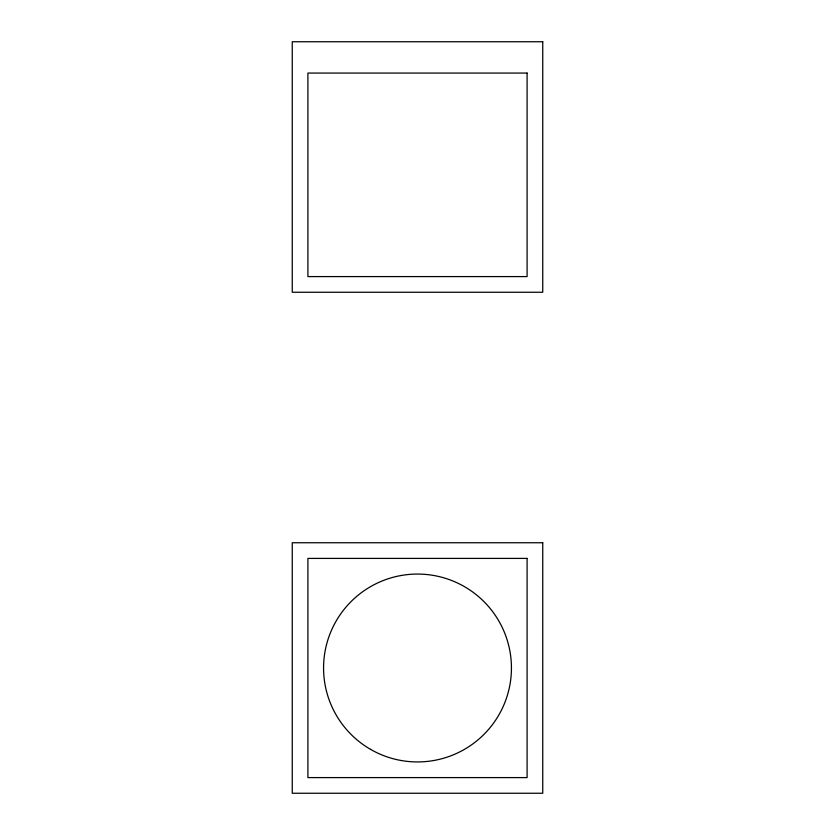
<?xml version="1.0" encoding="UTF-8"?>
<svg xmlns="http://www.w3.org/2000/svg" width="835" height="835" viewBox="0 0 835 835"><rect width="100%" height="100%" fill="white"/><g stroke="black" fill="none" stroke-linecap="round" stroke-linejoin="round"><path stroke-width="1.25" d="M542.75 41.75L292.25 41.75L292.25 292.25L542.75 292.25L542.75 41.75M527.094 73.062L307.906 73.062L307.906 276.594L527.094 276.594L527.094 73.062M542.75 542.75L292.25 542.75L292.25 793.25L542.75 793.25L542.75 542.75M527.094 558.406L307.906 558.406L307.906 777.594L527.094 777.594L527.094 558.406M370.531 749.35A93.938 93.938 0 0 0 511.438 668A93.938 93.938 0 0 0 370.531 586.65A93.938 93.938 0 0 0 370.531 749.35"/></g></svg>
